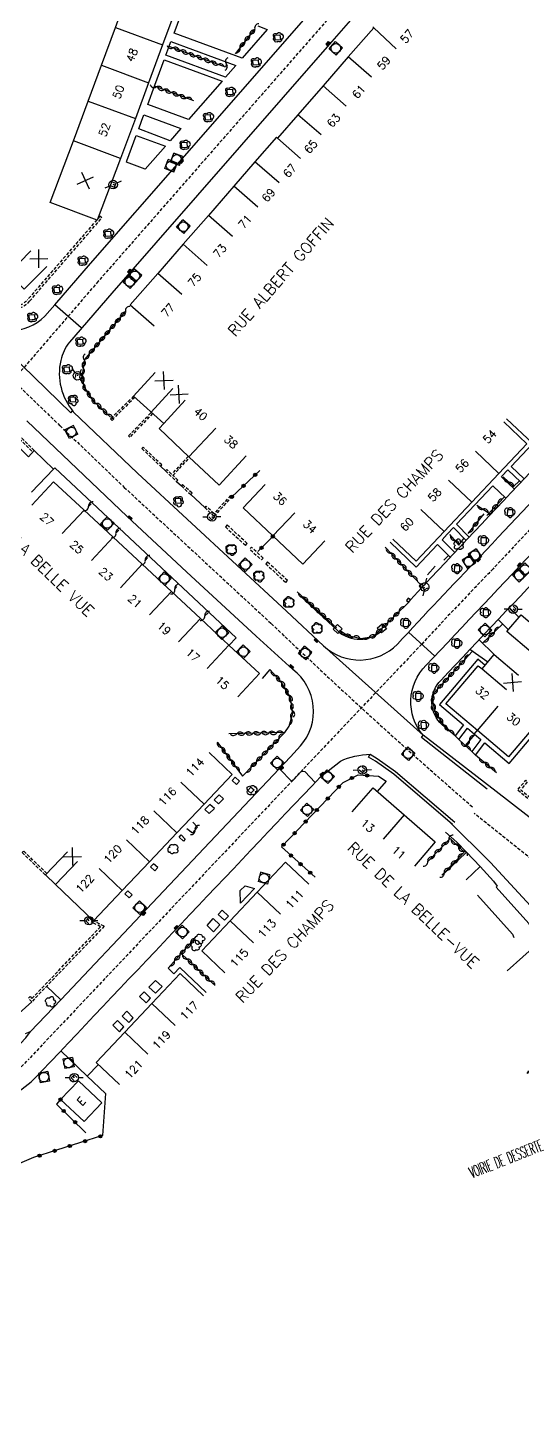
# Model space of a CAD drawing. Extents: x 154000 to 155000, y 119999 to 121001.
# Drawn here: x 154595.8 to 154673.1, y 120591.9 to 120808.5 of the extents above; entities that cross this region are included whole.
import ezdxf
from ezdxf.enums import TextEntityAlignment as Align

# ---------------------------------------------------------------- set-up
doc = ezdxf.new("R2010")
doc.units = 0
doc.header["$MEASUREMENT"] = 0
doc.linetypes.add('DASHED', pattern=[0.75, 0.5, -0.25])
doc.layers.get('0').update_dxf_attribs({"linetype": 'CONTINUOUS'})
for name, color, linetype in [('W0001', 6, 'DASHED'), ('W0008', 7, 'CONTINUOUS'), ('W0017', 7, 'CONTINUOUS'), ('W0100', 7, 'CONTINUOUS'), ('W0112', 1, 'DASHED'), ('W0300', 7, 'CONTINUOUS'), ('W0302', 3, 'CONTINUOUS'), ('W0310', 3, 'CONTINUOUS'), ('W0322', 7, 'CONTINUOUS'), ('W0334', 7, 'CONTINUOUS'), ('W0400', 7, 'CONTINUOUS'), ('W0420', 7, 'CONTINUOUS'), ('W0471', 7, 'CONTINUOUS'), ('W0984', 7, 'CONTINUOUS'), ('W0989', 7, 'CONTINUOUS'), ('W0991', 7, 'CONTINUOUS'), ('W1102', 7, 'CONTINUOUS')]:
    doc.layers.add(name, color=color, linetype=linetype)
doc.styles.get("Standard").update_dxf_attribs({"font": 'romans.shx'})

# ---------------------------------------------------------------- blocks, each defined once
blk = doc.blocks.new('t991o')
at = {"color": 0, "linetype": 'Continuous'}
for p, q in [((-1, 1), (1, -1)), ((-1, -1), (1, 1))]:
    blk.add_line(p, q, dxfattribs=at)
blk = doc.blocks.new('T471')
for p, q in [((-0.333334, 0.333334), (-0.333334, -0.333334)), ((-0.333334, 0.333334), (0.333334, 0.333334)), ((-0.333334, 0), (0, 0)), ((0.500001, 0.500001), (1.000002, 1.000002)), ((-0.500001, -0.500001), (-1.000002, -1.000002)), ((-0.333334, -0.333334), (0.333334, -0.333334))]:
    blk.add_line(p, q)
blk.add_ellipse((0, 0), major_axis=(0.471405, 0.471405), ratio=1, start_param=5.4977871438, end_param=11.780972451)
blk = doc.blocks.new('T300')
for p, q in [((-0.8, 0.51), (-0.86, 0.34)), ((-0.86, 0.34), (-0.86, 0.17)), ((-0.86, 0.17), (-0.74, 0.06)), ((-0.69, 0.63), (-0.8, 0.51)), ((-0.8, -0.06), (-0.74, 0.06)), ((-0.74, 0.06), (-0.69, 0.11)), ((-0.57, 0.69), (-0.69, 0.63)), ((-0.46, 0.69), (-0.57, 0.69)), ((-0.29, 0.63), (-0.46, 0.69)), ((-0.29, 0.63), (-0.17, 0.74)), ((-0.23, 0.57), (-0.29, 0.63)), ((-0.17, 0.74), (-0.06, 0.8)), ((-0.06, 0.8), (0.06, 0.8)), ((0.06, 0.8), (0.23, 0.74)), ((0.23, 0.74), (0.34, 0.63)), ((0.34, 0.63), (0.4, 0.51)), ((0.46, 0.46), (0.34, 0.46)), ((0.4, 0.51), (0.4, 0.46)), ((0.57, 0.4), (0.46, 0.46)), ((0.57, 0.4), (0.69, 0.29)), ((0.69, 0.29), (0.74, 0.17)), ((0.74, 0.06), (0.69, -0.17)), ((0.74, 0.17), (0.74, 0.06)), ((-0.8, -0.17), (-0.8, -0.06)), ((-0.8, -0.23), (-0.8, -0.17)), ((-0.74, -0.34), (-0.8, -0.23)), ((-0.69, -0.4), (-0.74, -0.34)), ((-0.51, -0.46), (-0.69, -0.4)), ((-0.4, -0.46), (-0.51, -0.46)), ((-0.4, -0.46), (-0.34, -0.46)), ((-0.34, -0.46), (-0.34, -0.4)), ((-0.34, -0.51), (-0.34, -0.46)), ((-0.29, -0.63), (-0.34, -0.51)), ((-0.17, -0.74), (-0.29, -0.63)), ((-0.06, -0.8), (-0.17, -0.74)), ((0.06, -0.8), (-0.06, -0.8)), ((0.17, -0.74), (0.06, -0.8)), ((0.23, -0.69), (0.17, -0.74)), ((0.29, -0.46), (0.23, -0.46)), ((0.29, -0.63), (0.23, -0.69)), ((0.46, -0.4), (0.29, -0.46)), ((0.34, -0.51), (0.29, -0.63)), ((0.34, -0.51), (0.34, -0.46)), ((0.57, -0.34), (0.46, -0.4)), ((0.63, -0.29), (0.57, -0.34)), ((0.69, -0.17), (0.63, -0.29))]:
    blk.add_line(p, q)
blk = doc.blocks.new('t322o')
at = {"color": 0, "linetype": 'Continuous'}
for radius in [0.25, 0.15]:
    blk.add_circle((0, 0), radius, dxfattribs=at)
blk = doc.blocks.new('t310o')
at = {"color": 0, "linetype": 'Continuous'}
for centre, start, end in [((-0.5, 0.38), 216.8699, 323.1304), ((0.5, -0.37), 36.8699, 143.1303)]:
    blk.add_arc(centre, 0.625, start, end, dxfattribs=at)
blk = doc.blocks.new('T400')
for p, q in [((-0.15, 0.3), (0.15, 0.3)), ((-0.15, -0.25), (-0.15, 0.3)), ((-0.15, 0.15), (0.15, 0.15)), ((-0.15, 0), (0.15, 0)), ((0.15, 0.3), (0.15, -0.25)), ((-0.15, -0.15), (0.15, -0.15)), ((-0.15, -0.25), (-0.15, -0.3)), ((-0.15, -0.3), (0.15, -0.3)), ((0.15, -0.3), (0.15, -0.25))]:
    blk.add_line(p, q)
blk = doc.blocks.new('T420')
for p, q in [((0.75, 0.75), (-0.75, 0.75)), ((-0.75, 0.75), (-0.75, -0.75)), ((0.75, 0.75), (0.75, -0.75)), ((0.75, -0.75), (-0.75, -0.75))]:
    blk.add_line(p, q)
blk.add_ellipse((0, 0), major_axis=(-0.53, 0.53), ratio=1, start_param=3.926991, end_param=10.210176)
blk = doc.blocks.new('t112o')
at = {"color": 0, "linetype": 'Continuous'}
for p, q in [((-0.5, 0.5), (0.5, 0.5)), ((-0.5, -0.5), (-0.5, 0.5)), ((0.5, 0.5), (0.5, -0.5)), ((0.5, -0.5), (-0.5, -0.5))]:
    blk.add_line(p, q, dxfattribs=at)

msp = doc.modelspace()

# ---------------------------------------------------------------- linework, layer by layer
at = {"layer": 'W0001'}
for points in [[(154862.61, 120798.98), (154827.9, 120838.97), (154815.46, 120853.35, 0.000489), (154815.45, 120853.36), (154781.13, 120892.9), (154764.5, 120911.97), (154757.47, 120920.09, 0.093552), (154751.78, 120924.44, 0.292562), (154740.14, 120921.17), (154728.92, 120908.31), (154715.74, 120893.27), (154709.84, 120886.49), (154675.18, 120846.98), (154640.54, 120807.37), (154606.84, 120768.94), (154593.5, 120753.49, 0.109931)], [(154462.38, 120882.44, -0.009682), (154467.96, 120875.3, -0.039868), (154472.79, 120867.86, 0.058769), (154482.74, 120855.53), (154491.23, 120847.78), (154505.38, 120834.94), (154514.6, 120826.87), (154523.87, 120818.65), (154539.21, 120805.09), (154546.54, 120798.55), (154555.11, 120790.85), (154570.74, 120775.61), (154584.84, 120761.84), (154600.86, 120746.39), (154610.91, 120736.76), (154633.9, 120715.48, 0.012006), (154665.33, 120686.89, 0.012006)], [(154430.23, 120593.95), (154434.59, 120598.34, -0.021075), (154449.16, 120612.73, -0.046344), (154467.4, 120626.63, -0.088592), (154495.42, 120639.63, -0.060159), (154524.05, 120642.92, -0.020014), (154555.72, 120642.08, -0.000626), (154581.06, 120641.34, 0.227227), (154596.02, 120647.53, -0.000301), (154657.42, 120712.29, -0.005886), (154668.59, 120724.06, -0.001405), (154698.52, 120755.84, -0.085105), (154710.91, 120765.34, 0.003961), (154738.96, 120781.47, 0.001192), (154762.56, 120795.05), (154782.76, 120806.68, 0.06725), (154787.92, 120810.35), (154793.47, 120816.02), (154812.05, 120835.44), (154821.95, 120845.85)]]:
    msp.add_lwpolyline(points, format="xyb", dxfattribs=at)
at = {"layer": 'W0001', "flags": 128}
msp.add_lwpolyline([(154707.75, 120651.4), (154692.22, 120649.75), (154681.18, 120646.96), (154673.89, 120645.22), (154680.78, 120655.07), (154681.91, 120659.65), (154685.85, 120669.76), (154693.35, 120669.88), (154711.48, 120661.94), (154733.3, 120651.89), (154758.1, 120637.67), (154781.77, 120623.45), (154786.95, 120612.82), (154771.48, 120615.25), (154736.53, 120635.62), (154711.35, 120649.48), (154694.05, 120658.72), (154689.19, 120663.3), (154685.85, 120669.76), (154665.61, 120685.83)], dxfattribs=at)
at = {"layer": 'W0008'}
for points in [[(154593.02, 120761.22, 0.20432), (154598.47, 120763.51), (154600.05, 120765.29), (154605.65, 120771.7), (154619.97, 120788.06), (154649.55, 120821.88), (154664.07, 120838.5), (154680.85, 120857.6), (154701.45, 120881.16, 0.355487), (154701.31, 120888.82), (154700.6, 120889.54), (154671.53, 120912.14, 0.137813), (154668.83, 120912.95, 0.229422), (154666.06, 120911.67), (154665.17, 120910.57), (154665.11, 120910.61), (154664.95, 120910.75), (154656.14, 120900.25), (154636.76, 120874.98), (154617.78, 120850.08)], [(154677.27, 120845.15), (154642.63, 120805.54), (154608.94, 120767.11), (154602.33, 120759.46, 0.107717), (154600.98, 120756.58, 0.236001), (154602.94, 120748.58), (154612.99, 120738.96), (154636.26, 120717.41), (154642.04, 120712.03, 0.40557), (154653.63, 120712.28, -0.00681), (154666.57, 120725.98, -0.001404), (154696.49, 120757.74, -0.084807), (154709.57, 120767.78, 0.003958), (154737.57, 120783.88, 0.001197), (154761.24, 120797.5, 0.519549), (154761.86, 120801.2), (154746.03, 120828.73, 0.449871)], [(154667.67, 120689.64), (154657.36, 120697.7), (154657.65, 120698.05, -0.394538), (154658.1, 120708.98, 0.000727), (154694.03, 120747.08, -0.032407), (154704.86, 120758.09, -0.032607), (154710.88, 120762.11), (154722.35, 120768.74, -0.00071), (154755.35, 120787.72), (154768.35, 120795.19), (154784.09, 120804.25, 0.067356), (154789.85, 120808.38), (154795.45, 120814.1), (154814.05, 120833.53), (154816.72, 120836.35, -0.321256), (154826.06, 120836.88), (154850.95, 120808.2, -0.129619), (154851.75, 120805.5), (154852.25, 120805.55, -0.256682), (154849.61, 120798.84), (154817.47, 120774.48), (154809.52, 120768.4)], [(154595.46, 120651.46), (154596.25, 120651.78), (154600.98, 120656.75), (154614.36, 120670.91), (154636.92, 120694.67), (154638.48, 120696.39, 0.432796), (154637.28, 120708.32), (154631.53, 120713.54), (154620.62, 120723.59), (154611.35, 120732.22), (154595.69, 120747.13)], [(154638.46, 120719.77), (154644.24, 120714.4, 0.402715), (154651.29, 120714.51, -0.006776)], [(154432.36, 120591.87), (154438.05, 120597.56, -0.021171), (154452.66, 120611.32, -0.046558), (154468.93, 120624.34, -0.088683), (154496, 120636.48, -0.060186), (154524.08, 120640.17, -0.02005), (154555.59, 120639.33, -0.000626), (154580.94, 120638.59, 0.226331), (154598.04, 120645.66, -0.00021), (154641.58, 120691.56), (154644.69, 120694.02, -0.101866), (154649.37, 120695.08), (154650.44, 120694.44), (154653.34, 120692.38), (154662.58, 120684.5)]]:
    msp.add_lwpolyline(points, format="xyb", dxfattribs=at)
at = {"layer": 'W0008', "flags": 128}
for points in [[(154808.68, 120769.24), (154801.8, 120764), (154771.72, 120741.14), (154728.41, 120708.17), (154698.96, 120685.75), (154696.72, 120683.95), (154699.28, 120680.78), (154699.1, 120680.15, 0.0254), (154698.61, 120677.99, 0.039427), (154698.48, 120676.57, 0.030894), (154698.55, 120675.14, 0.030894), (154698.79, 120673.73), (154699.57, 120671.11), (154683.92, 120677.79), (154669.03, 120689.29)], [(154661.6, 120684.68), (154668.17, 120678.19), (154675.67, 120670.04, -0.044641), (154676.93, 120667.81, -0.044641), (154677.78, 120665.38, -0.045236), (154678.18, 120662.81, -0.045236), (154678.12, 120660.21, -0.019989), (154677.88, 120659.08, -0.019989)]]:
    msp.add_lwpolyline(points, format="xyb", dxfattribs=at)
at = {"layer": 'W0017'}
msp.add_line((154664.4, 120679.79), (154660.79, 120676.33), dxfattribs=at)
at = {"layer": 'W0017', "flags": 128}
for points in [[(154661.13, 120682.93), (154662.9, 120681.35), (154664.4, 120679.79), (154666.53, 120677.54)], [(154664.34, 120675.5), (154666.53, 120677.54), (154668.65, 120675.28), (154669.23, 120674.48), (154669.05, 120674.35), (154674.15, 120668.64), (154674.58, 120667.71)]]:
    msp.add_lwpolyline(points, dxfattribs=at)
msp.add_lwpolyline([(154670.79, 120661.29), (154675.66, 120665.65, -0.013137), (154676.03, 120664, -0.013137), (154676.31, 120662.32, -0.007951), (154676.44, 120661.31, -0.007951), (154676.53, 120660.28), (154678.12, 120660.21)], format="xyb", dxfattribs=at)
at = {"layer": 'W0100'}
for points in [[(154599.3, 120781.24), (154602.97, 120790.87), (154605.28, 120797.08), (154607.34, 120802.7), (154609.52, 120808.59), (154611.74, 120814.6), (154619.11, 120811.86), (154616.89, 120805.85), (154614.71, 120799.95), (154612.64, 120794.34), (154610.33, 120788.13), (154606.66, 120778.5)], [(154607.42, 120640.64), (154603.73, 120644.09), (154600.94, 120641.18), (154604.63, 120637.74)]]:
    msp.add_lwpolyline(points, close=True, dxfattribs=at)
for points in [[(154649.75, 120808.67), (154649.91, 120808.52), (154645.94, 120803.97), (154642, 120799.47), (154638.06, 120794.95), (154634.86, 120791.3), (154634.7, 120791.43), (154631.33, 120787.58), (154628.03, 120783.79), (154624.05, 120779.23), (154620.11, 120774.72), (154616.14, 120770.18), (154611.84, 120765.26), (154615.6, 120761.97)], [(154582.85, 120786.89), (154578.56, 120782.51), (154582.81, 120778.34), (154587.46, 120773.83), (154592.08, 120769.33), (154592.82, 120770.09), (154595.27, 120767.7), (154598.78, 120771.27)], [(154596.41, 120736), (154599.86, 120739.62), (154596.83, 120742.51), (154595.91, 120741.55), (154593.1, 120744.27), (154594.05, 120745.24), (154591.76, 120747.46), (154588.58, 120750.81), (154586.63, 120752.89), (154582.28, 120757.36), (154577.36, 120762.19), (154573.81, 120765.51), (154570.32, 120768.88), (154566.58, 120772.48), (154563.11, 120768.88)], [(154615.75, 120754.69), (154612.37, 120751), (154617.07, 120746.71), (154616.35, 120745.95), (154621.02, 120741.54), (154625.76, 120737.1), (154629.96, 120741.7)], [(154652.9, 120728.66), (154656.54, 120725.23), (154660.94, 120729.89), (154665.24, 120734.46), (154669.48, 120738.95), (154673.87, 120743.57), (154670.24, 120747.01)], [(154628.64, 120704.03), (154632.05, 120707.69), (154627.27, 120712.13), (154622.8, 120716.3), (154618.27, 120720.52), (154613.72, 120724.76), (154609.17, 120728.98), (154604.62, 120733.21), (154599.83, 120737.65), (154596.43, 120733.98)], [(154632.95, 120737.21), (154629.51, 120733.58), (154634.16, 120729.17), (154638.84, 120724.78), (154642.26, 120728.42)], [(154674.54, 120711.02), (154670.72, 120714.25), (154672.94, 120716.88), (154676.76, 120713.65)], [(154674.22, 120698.49), (154670.99, 120694.67), (154666.13, 120698.79), (154661.21, 120702.95), (154666.26, 120708.91), (154666.85, 120708.41), (154668.75, 120710.67), (154672.57, 120707.44)], [(154602.03, 120679.86), (154598.57, 120676.25), (154600.16, 120674.73), (154606.12, 120669.1), (154610.6, 120673.82), (154614.85, 120678.29), (154619.14, 120682.81), (154623.4, 120687.29), (154627.8, 120691.95), (154624.17, 120695.38)], [(154646.53, 120686.08), (154649.81, 120689.85), (154654.67, 120685.61), (154659.53, 120681.41), (154656.27, 120677.63)], [(154626.65, 120660.95), (154623.02, 120664.39), (154627.47, 120669.08), (154631.71, 120673.57), (154636.12, 120678.22), (154639.75, 120674.78)], [(154623.27, 120657.39), (154619.64, 120660.83), (154615.22, 120656.17), (154610.97, 120651.68), (154606.53, 120646.98), (154610.16, 120643.54)]]:
    msp.add_lwpolyline(points, dxfattribs=at)
at = {"layer": 'W0112'}
msp.add_lwpolyline([(154607.1, 120779.1), (154595.81, 120766.1, -0.273464), (154592.39, 120764.98), (154592.3, 120764.6, 0.273531), (154596.11, 120765.84), (154607.4, 120778.84)], format="xyb", close=True, dxfattribs=at)
for points in [[(154612.37, 120751), (154609.04, 120747.76), (154608.76, 120747.47), (154609.03, 120747.19), (154609.29, 120747.45), (154609.2, 120747.54)], [(154612.56, 120750.81), (154609.23, 120747.57), (154609.2, 120747.54)], [(154615.34, 120748.29), (154611.77, 120744.61), (154611.58, 120744.8), (154615.14, 120748.48)], [(154596.83, 120742.51), (154594.75, 120744.59), (154594.51, 120744.35), (154596.59, 120742.27)], [(154620.94, 120741.62), (154618.31, 120738.83), (154617.56, 120739.54), (154617.35, 120739.32), (154619.09, 120737.69), (154619.29, 120737.91), (154618.51, 120738.64), (154621.13, 120741.43)], [(154598.8, 120676.49), (154595.16, 120679.97), (154594.93, 120679.73), (154598.57, 120676.25)]]:
    msp.add_lwpolyline(points, dxfattribs=at)
for points in [[(154616.77, 120740.26), (154613.84, 120743.05), (154613.67, 120742.81), (154616.6, 120740.03)], [(154619.83, 120736.98), (154621.3, 120735.64), (154621.5, 120735.86), (154620.03, 120737.2)], [(154627.52, 120735.49), (154624.93, 120732.67), (154623.68, 120733.82), (154623.48, 120733.6), (154624.95, 120732.25), (154627.75, 120735.29)], [(154626.72, 120730.6), (154629.86, 120727.71), (154630.13, 120728.01), (154626.99, 120730.89)], [(154636.45, 120722.21), (154633.29, 120725.12), (154633.02, 120724.83), (154636.18, 120721.91)], [(154657.39, 120721.06), (154657.71, 120721.41), (154657.35, 120721.73), (154657.04, 120721.37)], [(154655.38, 120718.84), (154655.64, 120719.21), (154655.27, 120719.47), (154655.01, 120719.1)], [(154596.17, 120657.24), (154596.46, 120656.95), (154607.2, 120668.15), (154605.76, 120668.89), (154605.92, 120669.2), (154607.78, 120668.25), (154596.46, 120656.45), (154595.92, 120656.99)]]:
    msp.add_lwpolyline(points, close=True, dxfattribs=at)
at = {"layer": 'W0112', "flags": 128}
for points in [[(154632.62, 120725.73), (154630.8, 120727.4), (154630.53, 120727.11), (154632.35, 120725.44)], [(154675.73, 120686.74), (154672.4, 120689.51), (154673.68, 120691.04), (154673.95, 120690.82), (154672.9, 120689.55), (154675.95, 120687.01)]]:
    msp.add_lwpolyline(points, close=True, dxfattribs=at)
at = {"layer": 'W0302', "flags": 128}
msp.add_lwpolyline([(154666.14, 120673.11), (154671.61, 120666.99), (154671.84, 120666.48)], dxfattribs=at)
at = {"layer": 'W0310'}
msp.add_line((154619.81, 120663.96), (154624.92, 120659.12), dxfattribs=at)
for points in [[(154631.31, 120808.35), (154628.23, 120804.44)], [(154626.88, 120802.88), (154626.76, 120802.37), (154617.92, 120805.63)], [(154611.11, 120764.26), (154604.67, 120756.71), (154604.32, 120754.28), (154604.56, 120752.45), (154606.01, 120750.35), (154608.77, 120747.74)], [(154670.14, 120738.39), (154671.78, 120736.88), (154672.69, 120737.77)], [(154605.31, 120733.8), (154605.72, 120734.19)], [(154666.04, 120733.98), (154667.94, 120732.73)], [(154667.61, 120732.39), (154670.36, 120735.28)], [(154664.66, 120729.56), (154667.19, 120732.63)], [(154609.61, 120729.63), (154610.03, 120730.07)], [(154661.76, 120729.42), (154663.21, 120727.72), (154664, 120728.78)], [(154657.25, 120721.61), (154651.71, 120727.4)], [(154614.2, 120725.4), (154614.59, 120725.81)], [(154660.89, 120725.42), (154661.59, 120726.14)], [(154658.34, 120723.1), (154659.51, 120724.46)], [(154618.82, 120720.87), (154619.15, 120721.27)], [(154637.96, 120720.45), (154644.11, 120714.84)], [(154644.54, 120714.47), (154645.74, 120713.69), (154647.89, 120713.15), (154649.82, 120713.49), (154651.18, 120714.73), (154655.38, 120718.84)], [(154623.5, 120716.69), (154624.02, 120717.19)], [(154666.94, 120712.41), (154670.06, 120715.41)], [(154662.65, 120697.95), (154660.89, 120699.61), (154659.44, 120701.86), (154659.11, 120703.82), (154659.43, 120704.74), (154665.36, 120711.16)], [(154635.99, 120698.48), (154636.69, 120699.48), (154637.28, 120701.53), (154636.89, 120703.88), (154635.5, 120706.29), (154633.68, 120708.3), (154632.49, 120706.92)], [(154625.55, 120696.85), (154629.41, 120691.67), (154635.99, 120698.48)], [(154635.99, 120698.48), (154627.26, 120698.26)], [(154665.23, 120695.51), (154663.2, 120697.39)], [(154665.7, 120698.2), (154664.2, 120696.46)], [(154669.1, 120692.19), (154665.81, 120694.97)], [(154620.71, 120683.52), (154621.59, 120682.81), (154622.35, 120683.71), (154621.62, 120684.5)], [(154622.12, 120666.51), (154619.81, 120663.96), (154617.78, 120661.71)]]:
    msp.add_lwpolyline(points, dxfattribs=at)
at = {"layer": 'W0310', "flags": 128}
for points in [[(154621.79, 120797.13), (154615.62, 120799.4)], [(154658.35, 120678.35), (154661.85, 120681.92), (154664.04, 120679.78), (154660.55, 120676.2)]]:
    msp.add_lwpolyline(points, dxfattribs=at)
at = {"layer": 'W0322'}
for points in [[(154627.75, 120735.29), (154632.08, 120739.38)], [(154634.13, 120729.09), (154631.79, 120726.75)], [(154640.78, 120675.87), (154635.47, 120680.62), (154645.13, 120690.69), (154647.47, 120691.86), (154650.66, 120691.66)], [(154605.11, 120644.81), (154607.95, 120642.13), (154607.5, 120635.54), (154596.69, 120632.1), (154588.9, 120628.79)], [(154600.94, 120641.18), (154600.32, 120640.47), (154604.92, 120635.99)]]:
    msp.add_lwpolyline(points, dxfattribs=at)
at = {"layer": 'W0334'}
msp.add_line((154593.02, 120653.37), (154596.46, 120656.45), dxfattribs=at)
for points in [[(154631.77, 120808.81), (154633.26, 120808.25), (154629.34, 120803.77), (154618.69, 120807.71), (154620.09, 120811.49), (154619.11, 120811.86)], [(154614.17, 120786.43), (154611.23, 120787.55), (154611.31, 120787.77), (154612.79, 120791.73), (154617.33, 120790.05), (154614.17, 120786.43)], [(154604.19, 120761.68), (154600.05, 120765.29)], [(154587.54, 120763.51), (154587.25, 120763.21), (154602.57, 120748.42), (154602.83, 120748.72)], [(154673.43, 120738.1), (154671.39, 120740.02), (154674.79, 120743.6), (154670.69, 120747.48)], [(154616.6, 120740.03), (154617.35, 120739.32)], [(154627.3, 120712.1), (154628.4, 120713.28), (154600.03, 120739.8), (154599.86, 120739.62)], [(154671.91, 120736.49), (154669.87, 120738.42), (154669.95, 120738.5), (154670.88, 120739.48), (154672.92, 120737.55)], [(154619.09, 120737.69), (154619.83, 120736.98)], [(154621.3, 120735.64), (154623.48, 120733.6)], [(154664.85, 120729.01), (154662.87, 120731), (154665.72, 120734.01), (154668.54, 120737), (154670.58, 120735.08)], [(154662.58, 120726.59), (154660.59, 120728.58), (154661.41, 120729.45), (154662.38, 120730.48), (154664.36, 120728.49)], [(154661.88, 120725.85), (154659.9, 120727.84), (154656.57, 120724.31), (154652.46, 120728.19)], [(154655.64, 120719.21), (154657.39, 120721.06)], [(154670.96, 120714.53), (154669.36, 120716.11)], [(154672.61, 120716.49), (154671.12, 120717.97)], [(154655.37, 120714.17), (154659.44, 120710.43)], [(154642.04, 120712.03), (154657.65, 120698.05)], [(154666.38, 120712.95), (154668.75, 120710.67)], [(154667.32, 120708.97), (154666.17, 120709.94), (154660.17, 120702.86), (154663.97, 120699.66), (154662.65, 120697.95), (154663.2, 120697.39), (154664.56, 120699.16), (154665.66, 120698.23), (154666.66, 120697.38), (154665.23, 120695.51), (154665.81, 120694.97), (154667.27, 120696.86), (154671.08, 120693.64), (154674.78, 120698.01)], [(154667.73, 120709.46), (154664.96, 120711.45)], [(154666.06, 120698.84), (154665.62, 120698.26)], [(154669.03, 120689.29), (154657.65, 120698.05)], [(154662.25, 120684.12), (154653.04, 120691.99), (154650.17, 120694.03), (154649.11, 120694.65), (154649.37, 120695.08)], [(154635.17, 120692.79), (154637.08, 120690.85), (154638.63, 120692.44), (154639.15, 120692.42), (154640.74, 120690.66)], [(154650.66, 120691.66), (154651.88, 120690.91), (154650.46, 120689.28)], [(154617.78, 120661.71), (154618.68, 120660.82), (154619.6, 120661.78), (154623.72, 120657.87)], [(154598.77, 120658.85), (154600.98, 120656.75)], [(154600.99, 120648.77), (154605.11, 120644.81), (154606.86, 120646.66)]]:
    msp.add_lwpolyline(points, dxfattribs=at)
at = {"layer": 'W0334', "flags": 128}
for points in [[(154634.46, 120807.39), (154635.25, 120807.44), (154635.31, 120806.64), (154634.51, 120806.59)], [(154631.03, 120803.46), (154631.83, 120803.52), (154631.88, 120802.72), (154631.08, 120802.67)], [(154627.01, 120798.87), (154627.81, 120798.92), (154627.86, 120798.12), (154627.06, 120798.07)], [(154623.56, 120794.91), (154624.36, 120794.97), (154624.41, 120794.17), (154623.61, 120794.12)], [(154619.88, 120790.6), (154620.68, 120790.65), (154620.73, 120789.85), (154619.93, 120789.8)], [(154607.93, 120776.72), (154608.73, 120776.78), (154608.78, 120775.98), (154607.98, 120775.93)], [(154603.92, 120772.5), (154604.72, 120772.55), (154604.77, 120771.75), (154603.97, 120771.7)], [(154599.93, 120767.96), (154600.73, 120768.01), (154600.79, 120767.21), (154599.99, 120767.16)], [(154596.06, 120763.69), (154596.86, 120763.75), (154596.91, 120762.95), (154596.11, 120762.89)], [(154603.58, 120759.85), (154604.38, 120759.91), (154604.43, 120759.11), (154603.63, 120759.06)], [(154601.49, 120755.55), (154602.29, 120755.61), (154602.34, 120754.81), (154601.54, 120754.76)], [(154603.25, 120750.91), (154603.3, 120750.11), (154602.5, 120750.06), (154602.45, 120750.85)], [(154619.71, 120735.1), (154619.76, 120734.3), (154618.97, 120734.25), (154618.91, 120735.05)], [(154619.48, 120682.15), (154619.78, 120682.51), (154620.45, 120681.83), (154620.16, 120681.53)]]:
    msp.add_lwpolyline(points, close=True, dxfattribs=at)
at = {"layer": 'W0334'}
for points in [[(154628.36, 120802.65), (154626.74, 120800.8), (154617.41, 120804.26), (154617.86, 120805.49), (154618.21, 120806.41)], [(154626.21, 120800.19), (154620.96, 120794.19), (154614.57, 120796.56), (154615.69, 120799.59), (154617.15, 120803.54)], [(154613.98, 120794.95), (154619.75, 120792.81), (154618.08, 120790.9), (154613.16, 120792.73), (154613.62, 120793.97)], [(154671.69, 120732.35), (154671.67, 120733.28), (154670.81, 120733.28), (154670.8, 120732.38)], [(154627.2, 120727.81), (154628.05, 120727.84), (154628.34, 120727.58), (154628.38, 120726.69), (154628.12, 120726.41), (154627.17, 120726.37), (154626.91, 120726.63), (154626.86, 120727.52)], [(154667.56, 120727.97), (154667.54, 120728.9), (154666.68, 120728.9), (154666.67, 120728)], [(154631.52, 120723.67), (154632.38, 120723.7), (154632.66, 120723.44), (154632.71, 120722.55), (154632.45, 120722.27), (154631.49, 120722.23), (154631.23, 120722.48), (154631.18, 120723.38)], [(154663.4, 120723.56), (154663.38, 120724.5), (154662.52, 120724.49), (154662.51, 120723.59)], [(154636.17, 120719.47), (154637.02, 120719.49), (154637.3, 120719.23), (154637.35, 120718.34), (154637.09, 120718.06), (154636.14, 120718.03), (154635.88, 120718.28), (154635.83, 120719.17)], [(154667.89, 120716.69), (154667.87, 120717.63), (154667.01, 120717.63), (154667, 120716.73)], [(154640.64, 120715.4), (154641.49, 120715.43), (154641.78, 120715.17), (154641.82, 120714.28), (154641.56, 120714), (154640.61, 120713.96), (154640.35, 120714.21), (154640.3, 120715.11)], [(154655.4, 120715.05), (154655.38, 120715.98), (154654.52, 120715.98), (154654.51, 120715.08)], [(154663.4, 120711.89), (154663.38, 120712.83), (154662.52, 120712.83), (154662.51, 120711.93)], [(154659.81, 120708.03), (154659.79, 120708.97), (154658.93, 120708.97), (154658.92, 120708.07)], [(154657.34, 120703.65), (154657.32, 120704.59), (154656.46, 120704.59), (154656.45, 120703.69)], [(154658.23, 120699.14), (154658.13, 120700.07), (154657.28, 120700), (154657.34, 120699.1)], [(154627.76, 120691.01), (154628.44, 120690.39), (154628.92, 120690.87), (154628.24, 120691.49)], [(154624.96, 120687.96), (154625.64, 120687.34), (154626.43, 120688.13), (154625.75, 120688.75)], [(154630.21, 120689.44), (154630.68, 120689.97), (154631.2, 120689.52), (154630.72, 120688.99)], [(154623.52, 120686.46), (154624.2, 120685.84), (154624.99, 120686.63), (154624.31, 120687.25)], [(154615, 120677.52), (154615.68, 120676.9), (154616.17, 120677.38), (154615.49, 120678)], [(154610.99, 120673.27), (154611.67, 120672.65), (154612.15, 120673.13), (154611.47, 120673.75)], [(154629.09, 120671.83), (154629.05, 120673.81), (154629.8, 120674.52), (154631.26, 120674.13)], [(154625.57, 120670.09), (154626.56, 120669.16), (154627.2, 120669.8), (154626.2, 120670.72)], [(154624.88, 120667.34), (154623.87, 120668.33), (154624.82, 120669.42), (154625.83, 120668.43)], [(154615.78, 120659.75), (154616.84, 120658.83), (154615.81, 120657.79), (154614.75, 120658.71)], [(154614.99, 120657), (154614.01, 120658.01), (154613.27, 120657.25), (154614.31, 120656.25), (154614.67, 120656.64)], [(154610.82, 120652.51), (154609.84, 120653.52), (154609.1, 120652.76), (154610.14, 120651.75), (154610.5, 120652.15)], [(154612.31, 120653.94), (154611.32, 120654.95), (154610.59, 120654.2), (154611.62, 120653.19), (154611.99, 120653.59)]]:
    msp.add_lwpolyline(points, close=True, dxfattribs=at)
for points in [[(154657.71, 120721.41, -0.001402), (154694.14, 120759.95, -0.084492), (154708.03, 120770.61, 0.003954), (154735.96, 120786.67, 0.001197), (154759.62, 120800.29, 0.001197)], [(154662.65, 120697.95), (154660.63, 120699.7, -0.44106), (154660.44, 120706.67, 0.000729), (154696.47, 120744.88, -0.03229), (154706.95, 120755.56, -0.032024), (154712.52, 120759.27), (154723.99, 120765.9, -0.0003), (154737.9, 120773.91)]]:
    msp.add_lwpolyline(points, format="xyb", dxfattribs=at)
at = {"layer": 'W0334', "flags": 128}
msp.add_lwpolyline([(154579.42, 120644.56, 0.271165), (154596.25, 120651.78, 0.271165)], format="xyb", dxfattribs=at)
at = {"layer": 'W1102'}
for p, q in [((154669.48, 120738.95), (154665.85, 120742.39)), ((154665.24, 120734.46), (154661.61, 120737.89)), ((154660.94, 120729.89), (154657.3, 120733.32)), ((154666.85, 120708.41), (154670.67, 120705.18)), ((154666.13, 120698.79), (154669.36, 120702.6)), ((154623.4, 120687.29), (154619.77, 120690.73)), ((154619.14, 120682.81), (154615.52, 120686.25)), ((154654.67, 120685.61), (154651.39, 120681.83)), ((154614.85, 120678.29), (154611.23, 120681.73)), ((154600.16, 120674.73), (154603.61, 120678.35)), ((154610.6, 120673.82), (154606.97, 120677.26)), ((154631.71, 120673.57), (154635.34, 120670.13)), ((154627.47, 120669.08), (154631.1, 120665.65)), ((154615.22, 120656.17), (154618.85, 120652.73)), ((154610.97, 120651.68), (154614.6, 120648.25))]:
    msp.add_line(p, q, dxfattribs=at)
for points in [[(154609.51, 120808.58), (154616.89, 120805.85)], [(154653.43, 120805.26), (154649.91, 120808.52)], [(154649.55, 120800.81), (154645.94, 120803.97)], [(154607.33, 120802.68), (154614.71, 120799.95)], [(154645.61, 120796.31), (154642, 120799.47)], [(154605.26, 120797.05), (154612.64, 120794.34)], [(154641.67, 120791.8), (154638.06, 120794.95)], [(154638.47, 120788.13), (154634.86, 120791.3)], [(154635.11, 120784.29), (154631.33, 120787.58)], [(154631.8, 120780.51), (154628.03, 120783.79)], [(154627.82, 120775.95), (154624.05, 120779.23)], [(154623.87, 120771.43), (154620.11, 120774.72)], [(154596.32, 120773.68), (154592.82, 120770.09)], [(154619.9, 120766.89), (154616.14, 120770.18)], [(154618.49, 120752.18), (154615.12, 120748.49)], [(154620.44, 120750.4), (154617.07, 120746.71)], [(154625.24, 120746.01), (154621.02, 120741.54)], [(154601.22, 120729.54), (154604.62, 120733.21)], [(154637.6, 120732.8), (154634.16, 120729.17)], [(154605.77, 120725.32), (154609.17, 120728.98)], [(154610.31, 120721.1), (154613.72, 120724.76)], [(154614.86, 120716.86), (154618.27, 120720.52)], [(154619.39, 120712.64), (154622.8, 120716.3)], [(154623.87, 120708.47), (154627.27, 120712.13)]]:
    msp.add_lwpolyline(points, dxfattribs=at)
at = {"layer": 'W1102', "flags": 128}
msp.add_lwpolyline([(154610.33, 120788.13), (154602.97, 120790.87)], dxfattribs=at)

# ---------------------------------------------------------------- block references
at = {"layer": 'W0112'}
for p, rotation in [((154644.26, 120714.66), 317.623415292256), ((154651.18, 120714.73), 42.2141938031077)]:
    msp.add_blockref('t112o', p, dxfattribs=dict(at, rotation=rotation))
at = {"layer": 'W0300'}
for p, rotation in [((154634.88, 120807.01), 227.812605051035), ((154631.45, 120803.09), 227.812605051035), ((154627.44, 120798.5), 227.812605051035), ((154623.98, 120794.54), 227.812605051035), ((154620.31, 120790.22), 227.812605051035), ((154608.35, 120776.35), 227.812605051035), ((154604.35, 120772.13), 227.812605051035), ((154600.36, 120767.59), 227.812605051035), ((154596.48, 120763.32), 227.812605051035), ((154604.01, 120759.48), 227.812605051035), ((154601.91, 120755.18), 227.812605051035), ((154602.88, 120750.48), 137.812605051035), ((154619.34, 120734.67), 137.812605051035), ((154627.65, 120727.09), 137.022448130376), ((154663.21, 120727.72), 310.560076870705), ((154631.97, 120722.95), 137.022448130376), ((154636.73, 120718.73), 317.2953363959201), ((154641.09, 120714.68), 317.2953363959201), ((154657.74, 120699.59), 4.744730009438651), ((154630.77, 120689.45), 228.362467324605), ((154618.63, 120680.31), 46.389400794416), ((154622.7, 120666.27), 90), ((154622.14, 120665.31), 90), ((154599.32, 120656.5), 153.131699100397)]:
    msp.add_blockref('T300', p, dxfattribs=dict(at, rotation=rotation))
for p in [(154671.24, 120732.83), (154667.11, 120728.45), (154662.95, 120724.05), (154654.94, 120715.53), (154667.43, 120717.18), (154662.94, 120712.38), (154659.35, 120708.52), (154656.89, 120704.14)]:
    msp.add_blockref('T300', p, dxfattribs=at)
at = {"layer": 'W0310'}
for p, rotation in [((154631.31, 120808.35), 231.8139660817521), ((154629.76, 120806.39), 231.8139660817521), ((154630.53, 120807.37), 231.8139660817521), ((154618.55, 120805.4), 159.7268601098601), ((154619.72, 120804.97), 159.7268601098601), ((154620.9, 120804.53), 159.7268601098601), ((154628.99, 120805.4), 231.8139660817521), ((154622.07, 120804.1), 159.7268601098601), ((154623.24, 120803.67), 159.7268601098601), ((154624.41, 120803.23), 159.7268601098601), ((154625.59, 120802.8), 159.7268601098601), ((154626.88, 120802.88), 256.85182814172), ((154615.92, 120799.29), 159.7268601098359), ((154617.1, 120798.86), 159.7268601098359), ((154618.27, 120798.42), 159.7268601098359), ((154619.44, 120797.99), 159.7268601098359), ((154620.61, 120797.56), 159.7268601098359), ((154610.3, 120763.31), 229.537475359301), ((154611.11, 120764.26), 229.537475359301), ((154608.67, 120761.41), 229.537475359301), ((154609.49, 120762.36), 229.537475359301), ((154606.24, 120758.55), 229.537475359301), ((154607.05, 120759.5), 229.537475359301), ((154607.86, 120760.45), 229.537475359301), ((154604.66, 120756.63), 261.899301611414), ((154605.43, 120757.6), 229.537475359301), ((154604.34, 120754.16), 277.3187932752451), ((154604.48, 120755.4), 261.899301611414), ((154604.5, 120752.92), 277.3187932752451), ((154605, 120751.81), 304.670471628327), ((154605.71, 120750.78), 304.670471628327), ((154606.54, 120749.85), 316.651391667141), ((154607.45, 120748.99), 316.651391667141), ((154608.35, 120748.14), 316.651391667141), ((154671.06, 120737.54), 317.476936180267), ((154605.31, 120733.8), 43.5322843978051), ((154666.99, 120733.35), 326.8541694293174), ((154668.47, 120733.29), 46.42988985604459), ((154669.33, 120734.2), 46.42988985604459), ((154665.45, 120730.52), 50.55036632039561), ((154666.25, 120731.49), 50.55036632039561), ((154609.61, 120729.63), 46.04674949376162), ((154662.57, 120728.47), 310.560076870705), ((154652.58, 120726.49), 133.7587970404062), ((154614.2, 120725.4), 45.77836915782791), ((154653.44, 120725.59), 133.7587970404062), ((154654.31, 120724.69), 133.7587970404062), ((154655.17, 120723.78), 133.7587970404062), ((154656.04, 120722.88), 133.7587970404062), ((154618.82, 120720.87), 49.72554051417831), ((154638.89, 120719.6), 317.623415292256), ((154639.81, 120718.76), 317.623415292256), ((154640.73, 120717.92), 317.623415292256), ((154653.9, 120717.39), 44.3859703245786), ((154623.5, 120716.69), 43.95346397570171), ((154641.66, 120717.08), 317.623415292256), ((154642.58, 120716.23), 317.623415292256), ((154652.11, 120715.64), 44.3859703245786), ((154653.01, 120716.51), 44.3859703245786), ((154645.59, 120713.79), 326.949845495414), ((154646.78, 120713.43), 345.9918552456649), ((154650.3, 120713.92), 42.2141938031077), ((154651.22, 120714.77), 44.3859703245786), ((154667.9, 120713.33), 43.8321035350686), ((154668.8, 120714.19), 43.8321035350686), ((154649.22, 120713.39), 9.97173980664796), ((154663.29, 120708.92), 47.27206412592529), ((154664.14, 120709.84), 47.27206412592529), ((154634.53, 120707.37), 131.966487402418), ((154661.6, 120707.09), 47.27206412592529), ((154662.45, 120708), 47.27206412592529), ((154635.36, 120706.44), 131.966487402418), ((154636.02, 120705.38), 120.016459669178), ((154636.65, 120704.3), 120.016459669178), ((154659.25, 120704.21), 71.1789693752156), ((154659.9, 120705.25), 47.27206412592529), ((154660.75, 120706.17), 47.27206412592529), ((154637.01, 120703.12), 99.4717858719059), ((154659.25, 120703), 99.4656494613406), ((154637.03, 120700.68), 73.9325469456346), ((154637.22, 120701.89), 99.4717858719059), ((154659.49, 120701.78), 122.764602641792), ((154660.17, 120700.73), 122.764602641792), ((154634.74, 120698.44), 181.420596357348), ((154660.85, 120699.68), 122.764602641792), ((154661.74, 120698.81), 136.766858659038), ((154626.06, 120696.17), 306.652196439433), ((154628.49, 120698.29), 181.420596357348), ((154629.74, 120698.32), 181.420596357348), ((154630.99, 120698.35), 181.420596357348), ((154632.24, 120698.38), 181.420596357348), ((154633.33, 120695.72), 45.94590860577991), ((154633.49, 120698.41), 181.420596357348), ((154634.2, 120696.62), 45.94590860577991), ((154635.07, 120697.52), 45.94590860577991), ((154664.31, 120696.36), 137.209301432109), ((154664.88, 120697.25), 229.280419476543), ((154626.8, 120695.17), 306.652196439433), ((154627.55, 120694.16), 306.652196439433), ((154631.59, 120693.93), 45.94590860577991), ((154632.46, 120694.83), 45.94590860577991), ((154667.19, 120693.81), 139.868267262886), ((154628.3, 120693.16), 306.652196439433), ((154630.72, 120693.03), 45.94590860577991), ((154668.14, 120693), 139.868267262886), ((154621.97, 120683.26), 46.48248590214229), ((154660.54, 120680.59), 45.65928504303488), ((154661.64, 120681.71), 45.65928504303488), ((154662.75, 120681.04), 315.6592850437231), ((154658.35, 120678.35), 45.65928504303488), ((154659.45, 120679.47), 45.65928504303488), ((154663.11, 120678.83), 225.6592850427963), ((154663.87, 120679.94), 315.6592850437231), ((154660.92, 120676.59), 225.6592850427963), ((154662.01, 120677.71), 225.6592850427963), ((154621.28, 120665.59), 227.859463438598), ((154619.61, 120663.73), 227.869460438592), ((154620.44, 120664.66), 227.859463438598), ((154618.77, 120662.81), 227.869460438592), ((154620.72, 120663.1), 316.4927765034519), ((154621.63, 120662.24), 316.4927765034519), ((154622.53, 120661.38), 316.4927765034519), ((154623.44, 120660.52), 316.4927765034519), ((154624.35, 120659.66), 316.4927765034519)]:
    msp.add_blockref('t310o', p, dxfattribs=dict(at, rotation=rotation))
at = {"layer": 'W0322'}
for p, rotation in [((154631.38, 120738.72), 43.31851225749109), ((154627.75, 120735.29), 43.31851225749109), ((154629.56, 120737), 43.31851225749109), ((154634.13, 120729.09), 225.098033576025), ((154632.36, 120727.32), 225.098033576025), ((154644.46, 120689.99), 46.2216175460488), ((154646.5, 120691.38), 26.4633537929544), ((154648.88, 120691.77), 356.3387224482701), ((154642.73, 120688.19), 46.2216175460488), ((154641, 120686.38), 46.2216175460488), ((154639.27, 120684.58), 46.2216175460488), ((154637.54, 120682.77), 46.2216175460488), ((154635.81, 120680.97), 46.2216175460488), ((154636.97, 120679.27), 138.161987221066), ((154638.47, 120677.93), 138.161987221066), ((154639.98, 120676.59), 138.161987221066), ((154600.94, 120641.18), 228.9543664419299), ((154601.43, 120639.38), 315.790888860588), ((154603.23, 120637.64), 315.790888860588), ((154602.4, 120633.92), 197.635933046959), ((154604.79, 120634.67), 197.635933046959), ((154607.17, 120635.43), 197.635933046959), ((154597.64, 120632.4), 197.635933046959), ((154600.02, 120633.16), 197.635933046959)]:
    msp.add_blockref('t322o', p, dxfattribs=dict(at, rotation=rotation))
at = {"layer": 'W0400'}
for p, rotation in [((154642.77, 120806.04), 318.824616572021), ((154619.86, 120787.66), 138.8123151678899), ((154611.73, 120770.53), 318.752173820944), ((154611.81, 120731.99), 227.022448130376), ((154666.28, 120725.44), 136.5671711513582), ((154672.69, 120724.65), 136.5671711513582), ((154640.9, 120712.87), 46.81077885813313), ((154637.04, 120708.76), 227.5590204289978), ((154635.51, 120692.91), 136.4407534564004), ((154641.82, 120691.98), 308.373678664407), ((154613.97, 120670.23), 136.6075535537688), ((154619.03, 120668.02), 136.5147255801444)]:
    msp.add_blockref('T400', p, dxfattribs=dict(at, rotation=rotation))
at = {"layer": 'W0420'}
for p, rotation in [((154643.99, 120805.31), 228.886221350795), ((154618.22, 120786.97), 249.327318568248), ((154619.09, 120787.97), 249.327318568248), ((154620.14, 120777.46), 228.942884389438), ((154612.57, 120769.8), 228.752173820944), ((154611.78, 120768.87), 228.752173820944), ((154602.64, 120745.41), 297.529011539711), ((154608.25, 120731.12), 137.104803927902), ((154665.72, 120726.12), 32.5159721017943), ((154629.85, 120724.68), 316.758730624719), ((154664.78, 120725.14), 32.5159721017943), ((154673.55, 120723.92), 134.246952688827), ((154617.2, 120722.52), 137.046271929382), ((154672.65, 120723.04), 134.246952688827), ((154626.2, 120714.06), 43.95346397570171), ((154667.31, 120714.48), 134.246952688827), ((154629.53, 120711.1), 317.2953363959201), ((154639.19, 120710.89), 229.287714667836), ((154634.83, 120693.74), 46.44075345640039), ((154655.3, 120695.18), 317.954217973865), ((154642.7, 120691.58), 138.161987221066), ((154639.5, 120686.41), 138.161987221066), ((154632.76, 120675.74), 345.2521982840709), ((154613.31, 120671.14), 46.6075535537688), ((154620, 120667.32), 46.5147255801444), ((154602.19, 120646.88), 10.4101950939382), ((154598.35, 120644.66), 10.4101950939382)]:
    msp.add_blockref('T420', p, dxfattribs=dict(at, rotation=rotation))
at = {"layer": 'W0471'}
for p, rotation in [((154609.16, 120784.04), 159.088518258858), ((154603.6, 120754.18), 261.899301611414), ((154624.6, 120732.16), 137.5067027258931), ((154657.89, 120721.2), 32.5159721017943), ((154671.72, 120717.75), 134.246952688827), ((154648.13, 120692.64), 138.161987221066), ((154605.38, 120669.1), 316.246684915373), ((154603.08, 120644.58), 316.2045545482109)]:
    msp.add_blockref('T471', p, dxfattribs=dict(at, rotation=rotation))
at = {"layer": 'W0991'}
for p, rotation in [((154604.82, 120784.69), 339.1441070320153), ((154597.55, 120772.47), 45.5351162913929), ((154617.12, 120753.44), 47.58183410356466), ((154619.47, 120751.29), 47.58183410557961), ((154671.62, 120706.31), 319.8144277106124), ((154602.82, 120679.11), 46.24668491528362)]:
    msp.add_blockref('t991o', p, dxfattribs=dict(at, rotation=rotation))

# ---------------------------------------------------------------- texts
at = {"layer": 'W0984'}
msp.add_text('E', height=1.25, rotation=46.1284, dxfattribs=at).set_placement((154604.18, 120640.91), align=Align.MIDDLE)
at = {"layer": 'W0989'}
for s, rotation, p in [('RUE ALBERT GOFFIN', 48.7492, (154635.38, 120769.63)), ('RUE DES CHAMPS', 46.7114, (154653.13, 120734.64)), ('RUE DE LA BELLE VUE', 315.8149, (154596.27, 120726.27)), ('RUE DE LA BELLE-VUE', 316.3409, (154656.08, 120671.53)), ('RUE DES CHAMPS', 46.5027, (154635.99, 120664.35))]:
    msp.add_text(s, height=1.75, rotation=rotation, dxfattribs=at).set_placement(p, align=Align.MIDDLE)
at = {"layer": 'W0989', "width": 0.5}
msp.add_text('VOIRIE DE DESSERTE', height=1.75, rotation=21.4997, dxfattribs=at).set_placement((154670.6, 120631.91), align=Align.MIDDLE)
at = {"layer": 'W0991'}
for s, rotation, p in [('57', 48.8494, (154655.12, 120807.19)), ('48', 69.7269, (154612.11, 120804.27)), ('59', 48.8494, (154651.49, 120803.04)), ('50', 69.8134, (154609.99, 120798.52)), ('61', 48.8494, (154647.58, 120798.56)), ('63', 48.8494, (154643.64, 120794.05)), ('52', 69.5971, (154607.8, 120792.61)), ('65', 48.8494, (154640.07, 120789.97)), ('67', 48.8494, (154636.79, 120786.21)), ('69', 48.8494, (154633.45, 120782.4)), ('71', 48.8494, (154629.81, 120778.23)), ('73', 48.8494, (154625.85, 120773.69)), ('75', 48.8494, (154621.89, 120769.16)), ('77', 48.8494, (154617.75, 120764.43)), ('40', 317.5818, (154622.84, 120748.21)), ('38', 317.5818, (154627.6, 120743.86)), ('54', 46.5104, (154668.05, 120744.7)), ('56', 46.6454, (154663.73, 120740.14)), ('36', 316.5763, (154635.27, 120735.01)), ('58', 46.6781, (154659.45, 120735.61)), ('27', 317.1952, (154598.82, 120731.76)), ('34', 316.7587, (154639.93, 120730.61)), ('60', 46.6952, (154655.1, 120730.99)), ('25', 317.1179, (154603.49, 120727.43)), ('23', 317.1048, (154608.04, 120723.21)), ('21', 317.0253, (154612.58, 120718.98)), ('19', 317.0463, (154617.13, 120714.75)), ('17', 317.0374, (154621.63, 120710.56)), ('15', 317.037, (154626.25, 120706.25)), ('32', 319.7107, (154666.9, 120704.69)), ('30', 319.7669, (154671.79, 120700.55)), ('114', 46.6179, (154621.97, 120693.05)), ('116', 46.4825, (154617.64, 120688.49)), ('118', 46.5237, (154613.37, 120683.99)), ('13', 318.8684, (154648.96, 120683.95)), ('120', 46.3894, (154609.1, 120679.5)), ('11', 319.2343, (154653.83, 120679.73)), ('122', 46.6085, (154604.73, 120674.89)), ('111', 46.5256, (154637.54, 120672.45)), ('113', 46.6003, (154633.22, 120667.89)), ('115', 46.5422, (154628.88, 120663.3)), ('117', 46.4918, (154621.06, 120655.06)), ('119', 46.5788, (154616.73, 120650.49)), ('121', 46.6132, (154612.38, 120645.9))]:
    msp.add_text(s, height=1.25, rotation=rotation, dxfattribs=at).set_placement(p, align=Align.MIDDLE)

doc.saveas('drawing.dxf')
